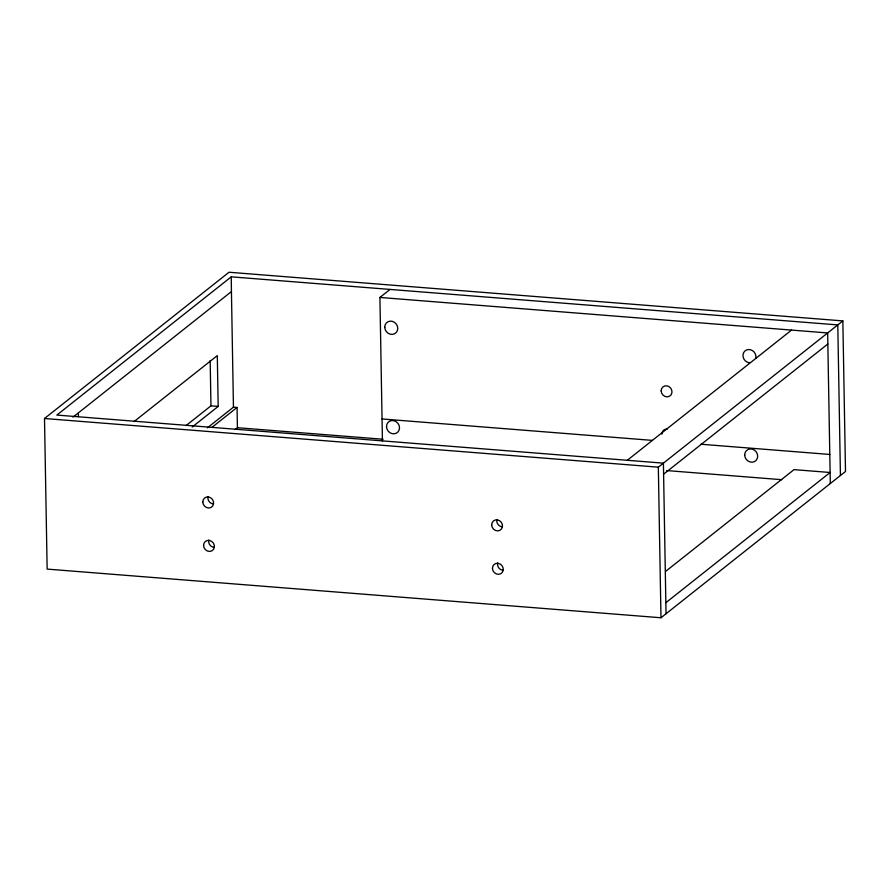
<?xml version="1.0" encoding="UTF-8"?>
<svg xmlns="http://www.w3.org/2000/svg" width="890" height="890" viewBox="0 0 890 890"><rect width="100%" height="100%" fill="white"/><g stroke="black" fill="none" stroke-linecap="round" stroke-linejoin="round"><path stroke-width="1.33" d="M44.5 418.511L229.019 272.24L842.852 320.901L845.5 471.489L660.981 617.76L47.148 569.099L44.5 418.511L658.333 467.172L842.852 320.901M840.438 475.505L837.79 324.917L231.244 276.834L56.849 415.074L663.406 463.156L666.043 613.744M73.002 417.143L231.433 291.553L231.244 276.834M134.045 421.593L217.293 355.599L218.184 406.418L192.24 426.978M186.099 425.553L210.963 405.84L218.184 406.418M207.392 427.823L233.447 407.175L237.063 407.453L237.419 427.712L235.26 429.425M212.132 427.222L237.063 407.453M382.433 441.117L379.919 297.449L390.043 289.428M627.294 460.286L791.555 330.079M663.595 474.192L827.856 343.985M665.642 571.38L794.002 469.631L830.114 472.49L665.854 602.697M379.919 297.449L827.656 332.949L830.303 483.537M382.044 418.956L652.359 440.383M700.875 444.232L829.792 454.445M237.419 427.712L383.067 439.248M666.688 470.565L781.72 479.688M658.333 467.172L660.981 617.76M231.433 291.553L233.447 407.175M210.173 360.528L210.963 405.84M78.342 412.904L78.409 416.587M502.26 526.858A5.741 5.207 51.6 0 1 496.909 519.493M503.017 570.301A5.741 5.207 51.6 0 1 497.666 562.936M213.389 503.963A5.741 5.207 51.6 0 1 208.037 496.587M214.156 547.406A5.741 5.207 51.6 0 1 208.794 540.041M661.915 434.153A5.741 5.207 51.6 0 1 667.233 429.058M749.58 362.786A6.886 6.241 51.6 0 1 742.972 355.066A6.886 6.241 51.6 0 1 750.47 349.726A6.886 6.241 51.6 0 1 755.766 358.37M491.68 524.922A5.741 5.207 51.6 0 0 499.891 530.351A5.741 5.207 51.6 0 0 499.724 520.784A5.741 5.207 51.6 0 0 491.68 524.922M492.437 568.365A5.741 5.207 51.6 0 0 500.647 573.794A5.741 5.207 51.6 0 0 500.48 564.227A5.741 5.207 51.6 0 0 492.437 568.365M202.809 502.027A5.741 5.207 51.6 0 0 211.019 507.445A5.741 5.207 51.6 0 0 210.852 497.888A5.741 5.207 51.6 0 0 202.809 502.027M203.576 545.47A5.741 5.207 51.6 0 0 211.787 550.899A5.741 5.207 51.6 0 0 211.62 541.331A5.741 5.207 51.6 0 0 203.576 545.47M386.505 426.666A6.886 6.241 51.6 0 0 396.361 433.174A6.886 6.241 51.6 0 0 396.161 421.693A6.886 6.241 51.6 0 0 386.505 426.666M744.707 455.057A6.886 6.241 51.6 0 0 754.553 461.565A6.886 6.241 51.6 0 0 754.353 450.095A6.886 6.241 51.6 0 0 744.707 455.057M384.758 327.253A6.886 6.241 51.6 0 0 394.615 333.761A6.886 6.241 51.6 0 0 394.415 322.291A6.886 6.241 51.6 0 0 384.758 327.253M661.159 390.888A5.741 5.207 51.6 0 0 669.369 396.317A5.741 5.207 51.6 0 0 669.202 386.75A5.741 5.207 51.6 0 0 661.159 390.888"/></g></svg>
